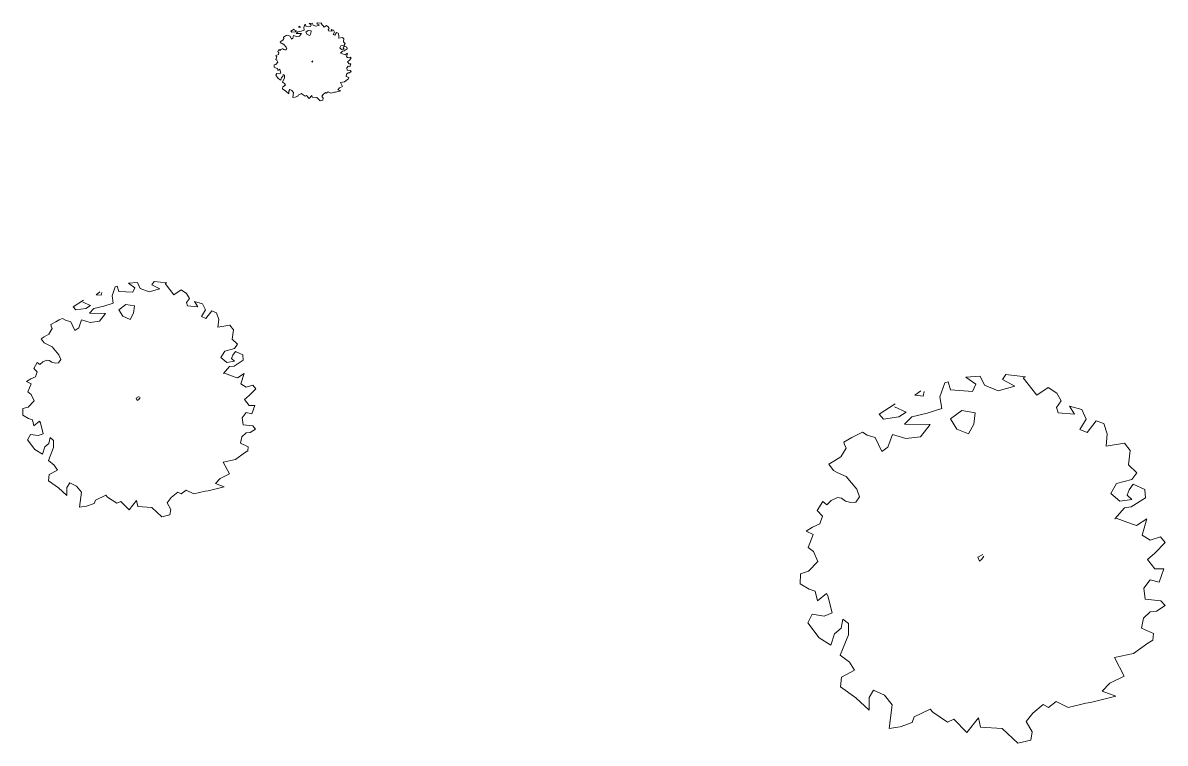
# Model space of a CAD drawing. Extents: x 2080 to 102399, y 2071 to 93424.
# Drawn here: x 82023.5 to 82371.6, y 80432.7 to 80652.2 of the extents above; entities that cross this region are included whole.
import ezdxf

# ---------------------------------------------------------------- set-up
doc = ezdxf.new("R2010")
doc.units = 0
doc.header["$LTSCALE"] = 20
doc.header["$MEASUREMENT"] = 0
doc.layers.add('Mango tree', color=96, linetype='Continuous', lineweight=5)
doc.layers.add('sappotta', color=114, linetype='Continuous', lineweight=5)

# ---------------------------------------------------------------- blocks, each defined once
blk = doc.blocks.new('NEEM')
at = {"layer": 'sappotta', "linetype": 'Continuous'}
for p, q in [((0.0031, 1.1323), (-0.083, 1.1274)), ((-0.083, 1.1274), (-0.0227, 1.0834)), ((0.0298, 1.0769), (0.0031, 1.1323)), ((0.1622, 1.1437), (0.1418, 1.1119)), ((0.2828, 1.1298), (0.1622, 1.1437)), ((0.2671, 1.1233), (0.2828, 1.1298)), ((0.3509, 1.0158), (0.2671, 1.1233)), ((-0.2131, 1.0923), (-0.2421, 1.0068)), ((-0.1911, 1.0989), (-0.2131, 1.0923)), ((-0.177, 1.0484), (-0.1911, 1.0989)), ((-0.0227, 1.0834), (-0.0431, 1.0394)), ((0.1144, 1.0427), (0.0298, 1.0769)), ((0.2162, 1.072), (0.1144, 1.0427)), ((0.1418, 1.1119), (0.2162, 1.072)), ((0.4207, 1.063), (0.3509, 1.0158)), ((0.4731, 1.0296), (0.4207, 1.063)), ((-0.3588, 1.0435), (-0.3956, 1.0158)), ((-0.3956, 1.0158), (-0.3455, 1.0109)), ((-0.3455, 1.0109), (-0.34, 1.0386)), ((-0.2421, 1.0068), (-0.2303, 0.9351)), ((-0.0431, 1.0394), (-0.177, 1.0484)), ((0.4716, 0.9417), (0.5006, 0.9816)), ((0.5006, 0.9816), (0.4731, 1.0296)), ((-0.517, 0.9628), (-0.6142, 0.9009)), ((-0.5209, 0.9449), (-0.5209, 0.9449)), ((-0.4489, 0.9131), (-0.5209, 0.9449)), ((-0.4935, 0.8838), (-0.4489, 0.9131)), ((-0.2303, 0.9351), (-0.3196, 0.9058)), ((-0.1081, 0.9221), (-0.177, 0.8716)), ((-0.0274, 0.9083), (-0.1081, 0.9221)), ((0.4825, 0.9083), (0.4716, 0.9417)), ((0.5515, 0.9498), (0.5813, 0.9001)), ((0.6267, 0.9278), (0.5515, 0.9498)), ((0.6541, 0.87), (0.6267, 0.9278)), ((-0.6142, 0.9009), (-0.5891, 0.87)), ((-0.5891, 0.87), (-0.4935, 0.8838)), ((-0.4152, 0.8838), (-0.459, 0.839)), ((-0.3196, 0.9058), (-0.4152, 0.8838)), ((-0.177, 0.8716), (-0.1394, 0.8089)), ((-0.0345, 0.839), (-0.0274, 0.9083)), ((0.5813, 0.9001), (0.4825, 0.9083)), ((0.6157, 0.8064), (0.6541, 0.87)), ((0.7152, 0.8602), (0.6604, 0.7877)), ((0.7622, 0.8439), (0.7152, 0.8602)), ((0.7826, 0.7787), (0.7622, 0.8439)), ((-0.7489, 0.7739), (-0.7826, 0.7567)), ((-0.7168, 0.7893), (-0.7489, 0.7739)), ((-0.6886, 0.7722), (-0.7168, 0.7893)), ((-0.6384, 0.7576), (-0.6886, 0.7722)), ((-0.5335, 0.7763), (-0.5617, 0.6989)), ((-0.452, 0.7502), (-0.5335, 0.7763)), ((-0.459, 0.839), (-0.3032, 0.8374)), ((-0.3032, 0.8374), (-0.3611, 0.7616)), ((-0.1394, 0.8089), (-0.0674, 0.7796)), ((-0.0674, 0.7796), (-0.0345, 0.839)), ((0.6604, 0.7877), (0.6157, 0.8064)), ((0.7755, 0.7038), (0.7826, 0.7787)), ((-0.7826, 0.7567), (-0.8304, 0.7291)), ((-0.8304, 0.7291), (-0.8264, 0.7144)), ((-0.8264, 0.7144), (-0.8178, 0.6924)), ((-0.5985, 0.672), (-0.6384, 0.7576)), ((-0.3611, 0.7616), (-0.452, 0.7502)), ((0.8883, 0.7225), (0.7755, 0.7038)), ((0.9236, 0.6785), (0.8883, 0.7225)), ((-0.8499, 0.6378), (-0.8922, 0.6126)), ((-0.8178, 0.6924), (-0.8499, 0.6378)), ((-0.5617, 0.6989), (-0.5985, 0.672)), ((0.9126, 0.5906), (0.9236, 0.6785)), ((-0.8922, 0.6126), (-0.9228, 0.5938)), ((-0.9228, 0.5938), (-0.8946, 0.5547)), ((0.9643, 0.5409), (0.9126, 0.5906)), ((-0.8946, 0.5547), (-0.868, 0.5401)), ((-0.868, 0.5401), (-0.8178, 0.5173)), ((-0.8178, 0.5173), (-0.752, 0.4399)), ((0.8398, 0.4749), (0.9338, 0.5002)), ((0.9338, 0.5002), (0.9643, 0.5409)), ((-0.752, 0.4399), (-0.7348, 0.3943)), ((0.8037, 0.4146), (0.8398, 0.4749)), ((0.9165, 0.4374), (0.904, 0.404)), ((0.9424, 0.4708), (0.9165, 0.4374)), ((1.0137, 0.4391), (0.9424, 0.4708)), ((1.0176, 0.3886), (1.0137, 0.4391)), ((-0.9604, 0.3657), (-0.9941, 0.3095)), ((-0.9345, 0.3454), (-0.9604, 0.3657)), ((-0.9079, 0.3723), (-0.9345, 0.3454)), ((-0.8695, 0.3894), (-0.9079, 0.3723)), ((-0.846, 0.3861), (-0.8695, 0.3894)), ((-0.821, 0.3674), (-0.846, 0.3861)), ((-0.7881, 0.3592), (-0.821, 0.3674)), ((-0.7567, 0.3609), (-0.7881, 0.3592)), ((-0.7348, 0.3943), (-0.7567, 0.3609)), ((0.8601, 0.3666), (0.8037, 0.4146)), ((0.933, 0.378), (0.8601, 0.3666)), ((0.904, 0.404), (0.933, 0.378)), ((0.9298, 0.3315), (1.0176, 0.3886)), ((-0.9941, 0.3095), (-0.9612, 0.2745)), ((0.8288, 0.259), (0.8875, 0.3258)), ((0.8875, 0.3258), (0.9298, 0.3315)), ((-0.9776, 0.2289), (-1.0231, 0.2077)), ((-0.9612, 0.2745), (-0.9776, 0.2289)), ((0.8382, 0.2623), (0.8288, 0.259)), ((0.9306, 0.2281), (0.8382, 0.2623)), ((0.962, 0.2175), (0.9306, 0.2281)), ((1.0254, 0.259), (0.962, 0.2175)), ((0.9964, 0.1597), (1.0254, 0.259)), ((-1.0231, 0.2077), (-1.0622, 0.1825)), ((-1.0622, 0.1825), (-1.0199, 0.1621)), ((-1.0199, 0.1621), (-1.0489, 0.0839)), ((1.0458, 0.1287), (0.9964, 0.1597)), ((1.1092, 0.1491), (1.0458, 0.1287)), ((1.1374, 0.114), (1.1092, 0.1491)), ((-1.0489, 0.0839), (-1.0168, 0.0595)), ((1.074, 0.0489), (1.1374, 0.114)), ((-1.0168, 0.0595), (-0.991, -0.0024)), ((0.0196, 0.0407), (-0.0094, 0.0244)), ((-0.0094, 0.0244), (0, 0)), ((0, 0), (0.0141, 0.0114)), ((0.0141, 0.0114), (0.0274, 0.031)), ((1.0286, 0.0106), (1.074, 0.0489)), ((1.074, -0.0472), (1.0286, 0.0106)), ((-1.0481, -0.0619), (-1.0975, -0.0774)), ((-0.991, -0.0024), (-1.0481, -0.0619)), ((1.1288, -0.0472), (1.074, -0.0472)), ((1.0998, -0.1287), (1.1288, -0.0472)), ((-1.0975, -0.0774), (-1.0983, -0.1401)), ((1.0074, -0.1662), (1.0458, -0.114)), ((1.0458, -0.114), (1.0998, -0.1287)), ((-1.0983, -0.1401), (-1.0442, -0.1727)), ((-1.0442, -0.1727), (-1.0066, -0.1849)), ((-1.0066, -0.1849), (-0.9917, -0.2436)), ((-0.9917, -0.2436), (-0.9369, -0.1979)), ((-0.9369, -0.1979), (-0.9298, -0.2134)), ((1.016, -0.2338), (1.0074, -0.1662)), ((-0.9298, -0.2134), (-0.9024, -0.3177)), ((1.11, -0.2427), (1.016, -0.2338)), ((1.0834, -0.3063), (1.1367, -0.2729)), ((1.1367, -0.2729), (1.11, -0.2427)), ((-1.0246, -0.325), (-1.0521, -0.378)), ((-0.9526, -0.3364), (-1.0246, -0.325)), ((-0.9024, -0.3177), (-0.9526, -0.3364)), ((0.9917, -0.4105), (1.0043, -0.3495)), ((1.0043, -0.3495), (1.045, -0.3112)), ((1.045, -0.3112), (1.0834, -0.3063)), ((-1.0521, -0.378), (-0.9816, -0.4708)), ((-0.8883, -0.4456), (-0.8484, -0.4114)), ((-0.8484, -0.4114), (-0.8374, -0.3552)), ((-0.8374, -0.3552), (-0.8029, -0.3828)), ((-0.8029, -0.3828), (-0.8029, -0.4521)), ((1.0662, -0.4431), (0.9917, -0.4105)), ((-0.9816, -0.4708), (-0.9103, -0.5156)), ((-0.9103, -0.5156), (-0.8883, -0.4456)), ((-0.8029, -0.4521), (-0.8531, -0.5759)), ((1.0317, -0.5026), (1.0615, -0.4839)), ((1.0615, -0.4839), (1.0662, -0.4431)), ((0.9432, -0.5653), (1.0317, -0.5026)), ((-0.8531, -0.5759), (-0.7967, -0.6191)), ((-0.7967, -0.6191), (-0.7661, -0.668)), ((0.8264, -0.5914), (0.9432, -0.5653)), ((0.8868, -0.7038), (0.8264, -0.5914)), ((-0.7661, -0.668), (-0.8445, -0.7103)), ((-0.8445, -0.7103), (-0.8523, -0.7698)), ((-0.8523, -0.7698), (-0.7575, -0.8382)), ((0.7512, -0.7967), (0.7975, -0.747)), ((0.7975, -0.747), (0.8868, -0.7038)), ((-0.7575, -0.8382), (-0.6753, -0.9123)), ((-0.676, -0.8358), (-0.6486, -0.791)), ((-0.6753, -0.9123), (-0.676, -0.8358)), ((-0.6486, -0.791), (-0.582, -0.8203)), ((-0.582, -0.8203), (-0.5343, -0.8806)), ((0.68, -0.8667), (0.8343, -0.8276)), ((0.8343, -0.8276), (0.7512, -0.7967)), ((-0.5343, -0.8806), (-0.5538, -1.0247)), ((-0.4011, -0.9547), (-0.3016, -0.9074)), ((-0.3016, -0.9074), (-0.2859, -0.9262)), ((0.3267, -0.9319), (0.3909, -0.8789)), ((0.3909, -0.8789), (0.423, -0.8968)), ((0.423, -0.8968), (0.47, -0.8602)), ((0.47, -0.8602), (0.5429, -0.896)), ((0.5429, -0.896), (0.6518, -0.8708)), ((0.6518, -0.8708), (0.68, -0.8667)), ((-0.4128, -0.9881), (-0.4011, -0.9547)), ((-0.2859, -0.9262), (-0.1966, -0.9856)), ((-0.1966, -0.9856), (-0.1575, -0.9685)), ((-0.1575, -0.9685), (-0.0783, -1.0492)), ((-0.0783, -1.0492), (-0.0063, -0.9604)), ((-0.0063, -0.9604), (0.0063, -1.0174)), ((0.2867, -0.9824), (0.3267, -0.9319)), ((-0.5538, -1.0247), (-0.4857, -1.015)), ((-0.4857, -1.015), (-0.4128, -0.9881)), ((0.0063, -1.0174), (0.1394, -1.0255)), ((0.1394, -1.0255), (0.2358, -1.1152)), ((0.3235, -1.0459), (0.2867, -0.9824)), ((0.3141, -1.0964), (0.3235, -1.0459)), ((0.2358, -1.1152), (0.3141, -1.0964))]:
    blk.add_line(p, q, dxfattribs=at)

msp = doc.modelspace()

# ---------------------------------------------------------------- block references
at = {"layer": 'Mango tree', "linetype": 'Continuous'}
for p, xscale, yscale, zscale in [((82111.651, 80640.149), 10.49694191959861, 10.49694191959861, 10.49694191959861), ((82058.386, 80537.068), 31.73337611663737, 31.73337611663737, 31.73337611663737), ((82315.037, 80488.157), 49.73619491429417, 49.73619491429417, 49.73619491429417)]:
    msp.add_blockref('NEEM', p, dxfattribs=dict(at, xscale=xscale, yscale=yscale, zscale=zscale))

doc.saveas('drawing.dxf')
